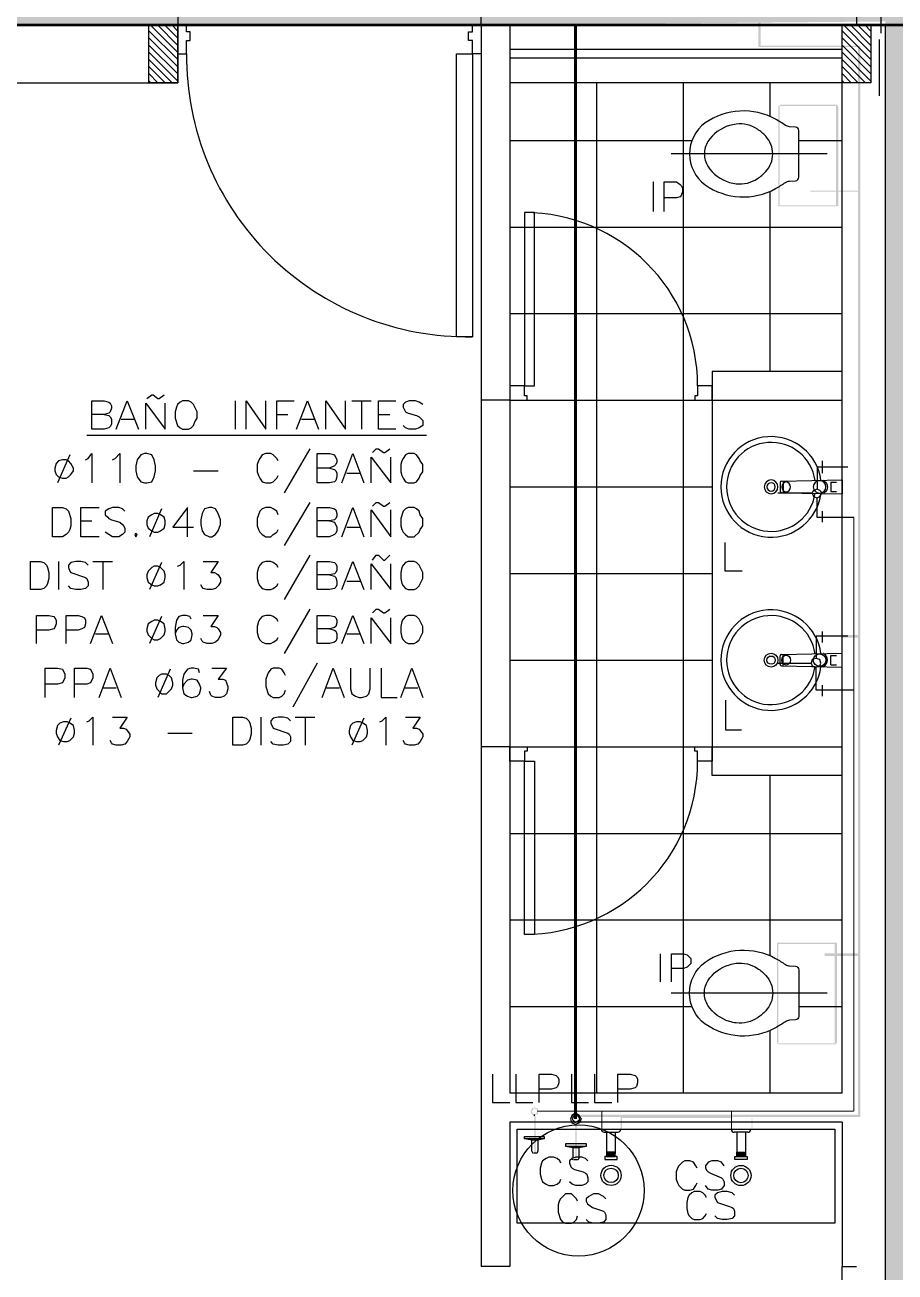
# Model space of a CAD drawing. Header units: metres. Extents: x -22 to 82, y -7 to 32.
# Drawn here: x 27.626 to 30.639, y 16.181 to 20.5 of the extents above; entities that cross this region are included whole.
import ezdxf

# ---------------------------------------------------------------- set-up
doc = ezdxf.new("R2010")
doc.units = ezdxf.units.M
doc.header["$LTSCALE"] = 2
doc.header["$MEASUREMENT"] = 0
for name, color, linetype in [('PDF2_-FADE-AC-MONT', 240, 'CONTINUOUS'), ('PDF2_-FADE-IS-AC', 240, 'CONTINUOUS'), ('PDF2_-FADE-IS-AF', 160, 'CONTINUOUS'), ('PDF2_-FADE-IS-AFMONT', 160, 'CONTINUOUS'), ('PDF2_-FADE-IS-TXT', 7, 'CONTINUOUS'), ('PDF2_A_CAL', 240, 'CONTINUOUS'), ('ZHATCH_VEREDA', 254, 'CONTINUOUS'), ('ZSILUETAEDIFICIO', 253, 'CONTINUOUS')]:
    doc.layers.add(name, color=color, linetype=linetype)

msp = doc.modelspace()

# ---------------------------------------------------------------- hatches: boundary and pattern name
at = {"layer": 'PDF2_-FADE-IS-AC'}
h = msp.add_hatch(color=256, dxfattribs=at)
h.paths.add_polyline_path([(29.3857, 16.7264), (29.39, 16.7222), (29.3985, 16.7264), (29.4027, 16.7264), (29.4027, 16.7349), (29.3985, 16.7349), (29.3985, 16.7307), (29.39, 16.7264), (29.3815, 16.7349), (29.3857, 16.7434), (29.39, 16.7476), (29.3985, 16.7434), (29.4027, 16.7349), (29.4027, 16.7476), (29.3985, 16.7476), (29.39, 16.7519), (29.3857, 16.7476), (29.3815, 16.7476), (29.3772, 16.7349), (29.3815, 16.7264)])
h.paths.add_polyline_path([(29.39, 16.5948), (29.3942, 16.5948), (29.3942, 16.7222), (29.39, 16.7222)])
at = {"layer": 'PDF2_-FADE-IS-AF'}
for points in [[(30.1656, 20.4236), (30.5143, 20.4236), (30.5143, 20.4279), (30.1741, 20.4279), (30.1741, 20.5637), (30.1656, 20.5637)], [(30.235, 19.8712), (30.443, 19.8712), (30.443, 20.2193), (30.4388, 20.2193), (30.4388, 20.2236), (30.2393, 20.2236), (30.2393, 20.2193), (30.4345, 20.2193), (30.4345, 19.8755), (30.2393, 19.8755), (30.2393, 20.2193), (30.235, 20.2193)], [(30.5106, 19.9222), (30.5106, 19.9264), (30.3454, 19.9264), (30.3454, 19.9222)], [(30.5109, 18.3781), (30.5109, 18.3866), (30.4556, 18.3866), (30.4556, 18.3781)], [(30.4386, 17.3214), (30.2306, 17.3214), (30.2306, 16.9733), (30.2348, 16.9733), (30.2348, 17.3171), (30.4301, 17.3171), (30.4301, 16.9733), (30.2348, 16.9733), (30.2348, 16.969), (30.4344, 16.969), (30.4344, 16.9733), (30.4386, 16.9733)], [(30.5109, 17.2756), (30.5109, 17.2841), (30.3951, 17.2841), (30.3951, 17.2756)], [(29.6895, 16.7186), (29.6895, 16.6752), (29.6942, 16.6752), (29.6942, 16.7144), (30.1455, 16.7144), (30.1455, 16.6752), (30.1425, 16.6752), (30.1425, 16.7144), (30.0723, 16.7144), (30.0805, 16.7186)], [(29.5322, 16.57), (29.5364, 16.57), (29.5364, 16.6931), (29.5322, 16.6931)]]:
    msp.add_hatch(color=256, dxfattribs=at).paths.add_polyline_path(points)
at = {"layer": 'PDF2_-FADE-IS-AFMONT'}
for points in [[(30.5194, 16.7189), (30.5194, 20.4283), (30.5109, 20.4283), (30.5109, 16.7189)], [(30.5188, 16.7175), (30.5188, 16.726), (29.5338, 16.726), (29.5338, 16.7175)]]:
    msp.add_hatch(color=256, dxfattribs=at).paths.add_polyline_path(points)
h = msp.add_hatch(color=256, dxfattribs=at)
h.paths.add_polyline_path([(29.5449, 16.7228), (29.5407, 16.7228), (29.5322, 16.7271), (29.5279, 16.7228), (29.5237, 16.7228), (29.5194, 16.7101), (29.5237, 16.7016), (29.5279, 16.7016), (29.5322, 16.6974), (29.5407, 16.7016), (29.5449, 16.7016), (29.5491, 16.7101)])
h.paths.add_polyline_path([(29.5449, 16.7101), (29.5407, 16.7059), (29.5322, 16.7016), (29.5237, 16.7101), (29.5279, 16.7186), (29.5322, 16.7228), (29.5407, 16.7186)], flags=0)
at = {"layer": 'ZHATCH_VEREDA'}
h = msp.add_hatch(color=256, dxfattribs=at)
h.dxf.hatch_style = 1
h.paths.add_polyline_path([(10.2053, 20.5001), (21.4056, 20.5005), (29.3057, 20.5), (30.6056, 20.5121), (31.4583, 20.5), (31.4583, 24.5983), (30.3807, 24.6), (30.4057, 20.6), (29.3057, 20.6), (29.3057, 20.5), (29.3056, 24.6), (24.5055, 24.5995), (24.5051, 22.91), (22.1051, 22.91), (22.1051, 24.5995), (17.2911, 24.6), (17.2911, 22.9056), (14.9055, 22.9106), (14.9058, 24.6), (10.2053, 24.6)])
h = msp.add_hatch(color=256, dxfattribs=at)
h.dxf.hatch_style = 1
h.paths.add_polyline_path([(31.4333, 3.7), (31.4333, 20.5), (30.6057, 20.5121), (30.6056, 4.7), (20.8054, 4.7), (20.8054, 3.7)])
at = {"layer": 'ZSILUETAEDIFICIO'}
h = msp.add_hatch(dxfattribs=at)
h.set_pattern_fill('ANSI31', color=256, scale=0.14, angle=90)
h.set_pattern_definition([(135, (33.050759, 121.854648), (-0.0123743687, -0.0123743687), [])])
h.paths.add_polyline_path([(28.1556, 20.5), (28.0556, 20.5), (28.0556, 20.3), (28.1556, 20.3)])
h = msp.add_hatch(dxfattribs=at)
h.set_pattern_fill('ANSI31', color=256, scale=0.14, angle=90)
h.set_pattern_definition([(135, (35.450759, 121.854648), (-0.0123743687, -0.0123743687), [])])
h.paths.add_polyline_path([(30.5556, 20.5), (30.4556, 20.5), (30.4556, 20.3), (30.5556, 20.3)])

# ---------------------------------------------------------------- linework, layer by layer
at = {"layer": 'PDF2_-FADE-AC-MONT', "elevation": 0}
msp.add_lwpolyline([(29.4239, 16.65), (29.4239, 16.6415), (29.356, 16.6415), (29.356, 16.65)], close=True, dxfattribs=at)
for points in [[(29.4239, 16.6415), (29.4027, 16.6373), (29.3815, 16.6373), (29.356, 16.6415)], [(29.3815, 16.5991), (29.3815, 16.6373)], [(29.4027, 16.6373), (29.4027, 16.5991)], [(29.3985, 16.5927), (29.39, 16.5927)]]:
    msp.add_lwpolyline(points, dxfattribs=at)
at = {"layer": 'PDF2_-FADE-AC-MONT'}
for centre, start, end in [((29.3878, 16.599, 0), 179.8574, 269.8519), ((29.3963, 16.599, 0), 269.8514, 359.8522)]:
    msp.add_arc(centre, 0.00637, start, end, dxfattribs=at)
at = {"layer": 'PDF2_-FADE-IS-AC', "const_width": 0.003, "elevation": 0}
for points in [[(30.4964, 16.7376), (30.4964, 17.5366), (30.4964, 18.7944)], [(29.6236, 16.7376), (29.6236, 16.6752)], [(30.0731, 16.7376), (30.0731, 16.6752)], [(30.0731, 16.7376), (30.4964, 16.7376)]]:
    msp.add_lwpolyline(points, dxfattribs=at)
at = {"layer": 'PDF2_-FADE-IS-AC', "elevation": 0}
msp.add_lwpolyline([(29.39, 16.7264), (29.39, 16.7222)], dxfattribs=at)
msp.add_lwpolyline([(29.3998, 16.7376, 0.003, 0.003, 0), (30.0731, 16.7376, 0, 0, 0)], format="xyseb", dxfattribs=at)
at = {"layer": 'PDF2_-FADE-IS-AF', "elevation": 0}
for points in [[(30.4758, 18.9685), (30.3696, 18.9685), (30.3696, 18.892)], [(30.3866, 18.9897), (30.3866, 18.9472)], [(30.2338, 18.8793), (30.3527, 18.8793)], [(30.4758, 18.3826), (30.3654, 18.3826), (30.3654, 18.3062)], [(30.3866, 18.3996), (30.3866, 18.3614)], [(30.2296, 18.2893), (30.3484, 18.2893)]]:
    msp.add_lwpolyline(points, dxfattribs=at)
for points in [[(30.3866, 18.8793), (30.3781, 18.8878), (30.3696, 18.892), (30.3569, 18.8878), (30.3527, 18.8793), (30.3569, 18.8666), (30.3696, 18.8623), (30.3781, 18.8666)], [(30.3824, 18.2893), (30.3781, 18.302), (30.3654, 18.3062), (30.3527, 18.302), (30.3484, 18.2893), (30.3527, 18.2808), (30.3654, 18.2765), (30.3781, 18.2808)]]:
    msp.add_lwpolyline(points, close=True, dxfattribs=at)
at = {"layer": 'PDF2_-FADE-IS-AFMONT', "color": 252}
msp.add_lwpolyline([(30.5901, 20.5264), (30.5901, 20.4712)], dxfattribs=at)
at = {"layer": 'PDF2_-FADE-IS-AFMONT', "const_width": 0.00849, "elevation": 0}
msp.add_lwpolyline([(14.5344, 9.3109), (14.5344, 4.3053), (31.2491, 4.3053), (31.2406, 20.5), (-18.4644, 20.5)], dxfattribs=at)
at = {"layer": 'PDF2_-FADE-IS-AFMONT', "const_width": 0.01}
msp.add_lwpolyline([(29.5328, 16.7112), (29.5328, 20.5009)], dxfattribs=at)
at = {"layer": 'PDF2_-FADE-IS-AFMONT', "elevation": 0}
for points in [[(29.5322, 16.7313), (29.5194, 16.7228), (29.5152, 16.7101), (29.5194, 16.6974), (29.5322, 16.6931), (29.5449, 16.6974), (29.5534, 16.7101), (29.5449, 16.7228)], [(29.4982, 16.6252), (29.4982, 16.6167), (29.5704, 16.6167), (29.5704, 16.6252)]]:
    msp.add_lwpolyline(points, close=True, dxfattribs=at)
for points in [[(29.5322, 16.7271), (29.5322, 16.7228)], [(29.5322, 16.6974), (29.5322, 16.7016)], [(29.4982, 16.6167), (29.5237, 16.6125), (29.5449, 16.6125), (29.5704, 16.6167)], [(29.5237, 16.6125), (29.5237, 16.5743)], [(29.5449, 16.5743), (29.5449, 16.6125)], [(29.5279, 16.57), (29.5407, 16.57)]]:
    msp.add_lwpolyline(points, dxfattribs=at)
at = {"layer": 'PDF2_-FADE-IS-AFMONT'}
for centre, start, end in [((29.5258, 16.5764, 0), 180.1478, 270.1486), ((29.5385, 16.5764, 0), 270.1478, 0.1486)]:
    msp.add_arc(centre, 0.00637, start, end, dxfattribs=at)
at = {"layer": 'PDF2_-FADE-IS-TXT'}
for points in [[(30.5858, 20.2547), (30.5858, 20.45)], [(29.8011, 19.9561), (29.8011, 19.8542)], [(29.8393, 19.8542), (29.8393, 19.9561), (29.8818, 19.9561), (29.8945, 19.9476), (29.8988, 19.9434), (29.903, 19.9349), (29.903, 19.9222), (29.8988, 19.9094), (29.8945, 19.9052), (29.8818, 19.9009), (29.8393, 19.9009)], [(27.9001, 19.1512), (27.9171, 19.147), (27.9213, 19.1428), (27.9256, 19.1343), (27.9256, 19.1173), (27.9213, 19.1088), (27.9171, 19.1046), (27.9001, 19.1003), (27.8576, 19.1003), (27.8576, 19.1979), (27.9001, 19.1979), (27.9171, 19.1937), (27.9213, 19.1895), (27.9256, 19.181), (27.9256, 19.1725), (27.9213, 19.1597), (27.9171, 19.1555), (27.9001, 19.1512), (27.8576, 19.1512)], [(27.9425, 19.1003), (27.9807, 19.1979), (28.019, 19.1003)], [(28.0444, 19.1003), (28.0444, 19.1895), (28.1123, 19.1003), (28.1123, 19.1895)], [(28.0487, 19.2064), (28.0656, 19.2192), (28.0699, 19.2192), (28.0869, 19.2064), (28.0911, 19.2064), (28.1081, 19.2192)], [(28.3543, 19.1979), (28.3543, 19.1003)], [(28.3925, 19.1003), (28.3925, 19.1979), (28.4604, 19.1003), (28.4604, 19.1979)], [(28.4986, 19.1003), (28.4986, 19.1979), (28.5581, 19.1979)], [(28.5666, 19.1003), (28.6048, 19.1979), (28.643, 19.1003)], [(28.6684, 19.1003), (28.6684, 19.1979), (28.7364, 19.1003), (28.7364, 19.1979)], [(28.7576, 19.1979), (28.8255, 19.1979)], [(28.7915, 19.1979), (28.7915, 19.1003)], [(28.9104, 19.1003), (28.851, 19.1003), (28.851, 19.1979), (28.9104, 19.1979)], [(29.0038, 19.1852), (28.9911, 19.1937), (28.9783, 19.1979), (28.9571, 19.1979), (28.9444, 19.1937), (28.9359, 19.1852), (28.9359, 19.1767), (28.9444, 19.1597), (28.9529, 19.1555), (28.9826, 19.147), (28.9911, 19.1428), (29.0038, 19.13), (29.0038, 19.113), (28.9911, 19.1046), (28.9783, 19.1003), (28.9571, 19.1003), (28.9444, 19.1046), (28.9359, 19.113)], [(28.4986, 19.1512), (28.5368, 19.1512)], [(28.851, 19.1512), (28.8892, 19.1512)], [(27.9595, 19.1343), (28.0062, 19.1343)], [(28.5835, 19.1343), (28.6302, 19.1343)], [(27.8407, 19.0791), (29.0165, 19.0791)], [(27.7812, 19.0112), (27.7388, 18.9135)], [(27.8364, 18.9942), (27.8449, 18.9984), (27.8576, 19.0154), (27.8576, 18.9135)], [(27.9298, 18.9942), (27.9383, 18.9984), (27.9553, 19.0154), (27.9553, 18.9135)], [(28.5029, 18.9899), (28.4986, 18.9984), (28.4859, 19.0112), (28.4774, 19.0154), (28.4604, 19.0154), (28.4477, 19.0112), (28.4392, 18.9984), (28.435, 18.9899), (28.4307, 18.9772), (28.4307, 18.9517), (28.435, 18.939), (28.4392, 18.9305), (28.4477, 18.9178), (28.4604, 18.9135), (28.4774, 18.9135), (28.4859, 18.9178), (28.4986, 18.9305), (28.5029, 18.939)], [(28.6133, 19.0324), (28.5241, 18.8796)], [(28.6812, 18.9645), (28.6982, 18.9602), (28.7024, 18.956), (28.7066, 18.9475), (28.7066, 18.9348), (28.7024, 18.922), (28.6982, 18.9178), (28.6812, 18.9135), (28.6387, 18.9135), (28.6387, 19.0154), (28.6812, 19.0154), (28.6982, 19.0112), (28.7066, 18.9942), (28.7066, 18.9857), (28.7024, 18.9772), (28.6982, 18.973), (28.6812, 18.9645), (28.6387, 18.9645)], [(28.7236, 18.9135), (28.7618, 19.0154), (28.8, 18.9135)], [(28.8297, 19.0197), (28.8425, 19.0324), (28.851, 19.0324), (28.868, 19.0197), (28.8722, 19.0197), (28.8892, 19.0324)], [(28.8255, 18.9135), (28.8255, 19.0027), (28.8934, 18.9135), (28.8934, 19.0027)], [(28.21, 18.956), (28.2949, 18.956)], [(28.7406, 18.9475), (28.7873, 18.9475)], [(28.6133, 18.8456), (28.5241, 18.697)], [(28.8297, 18.8329), (28.8425, 18.8456), (28.851, 18.8456), (28.868, 18.8329), (28.8722, 18.8329), (28.8892, 18.8456)], [(27.8831, 18.7267), (27.8194, 18.7267), (27.8194, 18.8286), (27.8831, 18.8286)], [(27.9723, 18.8159), (27.9638, 18.8244), (27.951, 18.8286), (27.9298, 18.8286), (27.9171, 18.8244), (27.9043, 18.8159), (27.9043, 18.8032), (27.9128, 18.7947), (27.9171, 18.7904), (27.9256, 18.7862), (27.9553, 18.7777), (27.9638, 18.7692), (27.968, 18.765), (27.9723, 18.7565), (27.9723, 18.7437), (27.9638, 18.7352), (27.951, 18.7267), (27.9298, 18.7267), (27.9043, 18.7437)], [(28.0996, 18.8244), (28.0572, 18.7267)], [(28.1888, 18.7267), (28.1888, 18.8286), (28.1378, 18.7607), (28.21, 18.7607)], [(28.5029, 18.8032), (28.4986, 18.8159), (28.4859, 18.8244), (28.4774, 18.8286), (28.4604, 18.8286), (28.4477, 18.8244), (28.4392, 18.8159), (28.4307, 18.7904), (28.4307, 18.765), (28.435, 18.7522), (28.4392, 18.7437), (28.4477, 18.7352), (28.4604, 18.7267), (28.4774, 18.7267), (28.4859, 18.7352), (28.4986, 18.7437), (28.5029, 18.7522)], [(28.6812, 18.7819), (28.6982, 18.7777), (28.7066, 18.7607), (28.7066, 18.748), (28.7024, 18.7395), (28.6982, 18.7352), (28.6812, 18.7267), (28.6387, 18.7267), (28.6387, 18.8286), (28.6812, 18.8286), (28.6982, 18.8244), (28.7024, 18.8201), (28.7066, 18.8074), (28.7066, 18.7989), (28.7024, 18.7904), (28.6982, 18.7862), (28.6812, 18.7819), (28.6387, 18.7819)], [(28.7236, 18.7267), (28.7618, 18.8286), (28.8, 18.7267)], [(28.8255, 18.7267), (28.8255, 18.8201), (28.8934, 18.7267), (28.8934, 18.8201)], [(27.8194, 18.7819), (27.8576, 18.7819)], [(28.7406, 18.7607), (28.7873, 18.7607)], [(30.0501, 18.707), (30.0501, 18.6093), (30.1095, 18.6093)], [(28.6133, 18.6631), (28.5241, 18.5103)], [(28.8297, 18.6461), (28.8425, 18.6631), (28.851, 18.6631), (28.868, 18.6461), (28.8722, 18.6461), (28.8892, 18.6631)], [(27.743, 18.6418), (27.743, 18.5442)], [(27.8449, 18.6291), (27.8364, 18.6376), (27.8194, 18.6418), (27.8025, 18.6418), (27.7855, 18.6376), (27.777, 18.6291), (27.777, 18.6206), (27.7812, 18.6079), (27.7855, 18.6036), (27.8364, 18.5867), (27.8407, 18.5824), (27.8449, 18.5697), (27.8449, 18.5569), (27.8364, 18.5485), (27.8194, 18.5442), (27.8025, 18.5442), (27.7855, 18.5485), (27.777, 18.5569)], [(27.8619, 18.6418), (27.9298, 18.6418)], [(27.8958, 18.6418), (27.8958, 18.5442)], [(28.0996, 18.6376), (28.0572, 18.5442)], [(28.1548, 18.6249), (28.1633, 18.6291), (28.176, 18.6418), (28.176, 18.5442)], [(28.2439, 18.6418), (28.2949, 18.6418), (28.2694, 18.6036), (28.2821, 18.6036), (28.2906, 18.5994), (28.2949, 18.5952), (28.3034, 18.5824), (28.3034, 18.5697), (28.2949, 18.5569), (28.2864, 18.5485), (28.2737, 18.5442), (28.2567, 18.5442), (28.2439, 18.5485), (28.2397, 18.5527), (28.2354, 18.5612)], [(28.5029, 18.6206), (28.4986, 18.6291), (28.4859, 18.6376), (28.4774, 18.6418), (28.4604, 18.6418), (28.4477, 18.6376), (28.4392, 18.6291), (28.435, 18.6206), (28.4307, 18.6036), (28.4307, 18.5824), (28.435, 18.5654), (28.4392, 18.5569), (28.4477, 18.5485), (28.4604, 18.5442), (28.4774, 18.5442), (28.4859, 18.5485), (28.4986, 18.5569), (28.5029, 18.5654)], [(28.6812, 18.5952), (28.6982, 18.5909), (28.7024, 18.5867), (28.7066, 18.5739), (28.7066, 18.5612), (28.7024, 18.5527), (28.6982, 18.5485), (28.6812, 18.5442), (28.6387, 18.5442), (28.6387, 18.6418), (28.6812, 18.6418), (28.6982, 18.6376), (28.7024, 18.6334), (28.7066, 18.6249), (28.7066, 18.6121), (28.7024, 18.6036), (28.6982, 18.5994), (28.6812, 18.5952), (28.6387, 18.5952)], [(28.7236, 18.5442), (28.7618, 18.6418), (28.8, 18.5442)], [(28.8255, 18.5442), (28.8255, 18.6334), (28.8934, 18.5442), (28.8934, 18.6334)], [(28.7406, 18.5739), (28.7873, 18.5739)], [(27.6666, 18.3574), (27.6666, 18.4551), (27.7091, 18.4551), (27.726, 18.4508), (27.7303, 18.4466), (27.7345, 18.4381), (27.7345, 18.4254), (27.7303, 18.4126), (27.726, 18.4084), (27.7091, 18.4041), (27.6666, 18.4041)], [(27.7685, 18.3574), (27.7685, 18.4551), (27.8109, 18.4551), (27.8237, 18.4508), (27.8322, 18.4466), (27.8364, 18.4381), (27.8364, 18.4254), (27.8322, 18.4126), (27.8237, 18.4084), (27.8109, 18.4041), (27.7685, 18.4041)], [(27.8534, 18.3574), (27.8916, 18.4551), (27.9298, 18.3574)], [(28.0996, 18.4508), (28.0572, 18.3574)], [(28.2015, 18.4423), (28.1972, 18.4508), (28.1845, 18.4551), (28.1718, 18.4551), (28.159, 18.4508), (28.1505, 18.4381), (28.1463, 18.4126), (28.1463, 18.3914), (28.1505, 18.3702), (28.159, 18.3617), (28.1718, 18.3574), (28.176, 18.3574), (28.193, 18.3617), (28.2015, 18.3702), (28.2057, 18.3871), (28.2057, 18.3914), (28.2015, 18.4041), (28.193, 18.4126), (28.176, 18.4169), (28.1718, 18.4169), (28.159, 18.4126), (28.1505, 18.4041), (28.1463, 18.3914)], [(28.2439, 18.4551), (28.2949, 18.4551), (28.2694, 18.4169), (28.2821, 18.4169), (28.2906, 18.4126), (28.2949, 18.4084), (28.3034, 18.3956), (28.3034, 18.3871), (28.2949, 18.3702), (28.2864, 18.3617), (28.2737, 18.3574), (28.2567, 18.3574), (28.2439, 18.3617), (28.2397, 18.3659), (28.2354, 18.3744)], [(28.5029, 18.4338), (28.4986, 18.4423), (28.4859, 18.4508), (28.4774, 18.4551), (28.4604, 18.4551), (28.4477, 18.4508), (28.4392, 18.4423), (28.435, 18.4338), (28.4307, 18.4169), (28.4307, 18.3956), (28.435, 18.3787), (28.4392, 18.3702), (28.4477, 18.3617), (28.4604, 18.3574), (28.4774, 18.3574), (28.4859, 18.3617), (28.4986, 18.3702), (28.5029, 18.3787)], [(28.6133, 18.4763), (28.5241, 18.3235)], [(28.6812, 18.4084), (28.6982, 18.4041), (28.7024, 18.3999), (28.7066, 18.3914), (28.7066, 18.3744), (28.7024, 18.3659), (28.6982, 18.3617), (28.6812, 18.3574), (28.6387, 18.3574), (28.6387, 18.4551), (28.6812, 18.4551), (28.6982, 18.4508), (28.7024, 18.4466), (28.7066, 18.4381), (28.7066, 18.4296), (28.7024, 18.4169), (28.6982, 18.4126), (28.6812, 18.4084), (28.6387, 18.4084)], [(28.7236, 18.3574), (28.7618, 18.4551), (28.8, 18.3574)], [(28.8255, 18.3574), (28.8255, 18.4466), (28.8934, 18.3574), (28.8934, 18.4466)], [(28.8297, 18.4636), (28.8425, 18.4763), (28.851, 18.4763), (28.868, 18.4636), (28.8722, 18.4636), (28.8892, 18.4763)], [(27.8704, 18.3914), (27.9171, 18.3914)], [(28.7406, 18.3914), (28.7873, 18.3914)], [(27.6963, 18.1707), (27.6963, 18.2725), (27.7388, 18.2725), (27.7558, 18.2683), (27.7643, 18.2513), (27.7643, 18.2386), (27.7558, 18.2216), (27.7388, 18.2173), (27.6963, 18.2173)], [(27.7982, 18.1707), (27.7982, 18.2725), (27.8407, 18.2725), (27.8534, 18.2683), (27.8619, 18.2513), (27.8619, 18.2386), (27.8534, 18.2216), (27.8407, 18.2173), (27.7982, 18.2173)], [(27.8831, 18.1707), (27.9213, 18.2725), (27.9595, 18.1707)], [(28.2312, 18.2556), (28.227, 18.2683), (28.21, 18.2725), (28.2015, 18.2725), (28.1888, 18.2683), (28.176, 18.2513), (28.1718, 18.2301), (28.1718, 18.2046), (28.176, 18.1834), (28.1888, 18.1749), (28.2015, 18.1707), (28.2057, 18.1707), (28.2227, 18.1749), (28.2312, 18.1834), (28.2354, 18.2004), (28.2354, 18.2046), (28.2312, 18.2173), (28.2227, 18.2301), (28.2057, 18.2343), (28.2015, 18.2343), (28.1888, 18.2301), (28.176, 18.2173), (28.1718, 18.2046)], [(28.2737, 18.2725), (28.3246, 18.2725), (28.2949, 18.2343), (28.3119, 18.2343), (28.3203, 18.2301), (28.3246, 18.2216), (28.3288, 18.2089), (28.3288, 18.2004), (28.3246, 18.1834), (28.3161, 18.1749), (28.3034, 18.1707), (28.2864, 18.1707), (28.2737, 18.1749), (28.2694, 18.1791), (28.2652, 18.1919)], [(28.5284, 18.2471), (28.5241, 18.2556), (28.5156, 18.2683), (28.5071, 18.2725), (28.4859, 18.2725), (28.4774, 18.2683), (28.4689, 18.2556), (28.4647, 18.2471), (28.4604, 18.2343), (28.4604, 18.2089), (28.4689, 18.1834), (28.4774, 18.1749), (28.4859, 18.1707), (28.5071, 18.1707), (28.5156, 18.1749), (28.5241, 18.1834), (28.5284, 18.1961)], [(28.6387, 18.2895), (28.5538, 18.1367)], [(28.6557, 18.1707), (28.6939, 18.2725), (28.7321, 18.1707)], [(28.7533, 18.2725), (28.7533, 18.2004), (28.7576, 18.1834), (28.7703, 18.1749), (28.7831, 18.1707), (28.7915, 18.1707), (28.8085, 18.1749), (28.817, 18.1834), (28.8213, 18.2004), (28.8213, 18.2725)], [(28.8595, 18.2725), (28.8595, 18.1707), (28.9146, 18.1707)], [(28.9274, 18.1707), (28.9656, 18.2725), (29.0038, 18.1707)], [(28.1293, 18.2683), (28.0869, 18.1707)], [(27.8958, 18.2046), (27.9425, 18.2046)], [(28.6684, 18.2046), (28.7151, 18.2046)], [(28.9401, 18.2046), (28.9868, 18.2046)], [(30.0522, 18.1609), (30.0522, 18.059), (30.1074, 18.059)], [(27.8407, 18.0858), (27.8492, 18.09), (27.8619, 18.1027), (27.8619, 18.0051)], [(27.9298, 18.1027), (27.9807, 18.1027), (27.9553, 18.0645), (27.968, 18.0645), (27.9765, 18.0603), (27.9807, 18.056), (27.9892, 18.0433), (27.9892, 18.0348), (27.9807, 18.0178), (27.9723, 18.0093), (27.9595, 18.0051), (27.9425, 18.0051), (27.9298, 18.0093), (27.9256, 18.0136), (27.9213, 18.0221)], [(28.4435, 18.1027), (28.4435, 18.0051)], [(28.5453, 18.09), (28.5368, 18.0985), (28.5199, 18.1027), (28.5029, 18.1027), (28.4859, 18.0985), (28.4774, 18.09), (28.4774, 18.0815), (28.4859, 18.0645), (28.5368, 18.0475), (28.5411, 18.0433), (28.5453, 18.0348), (28.5453, 18.0178), (28.5368, 18.0093), (28.5199, 18.0051), (28.5029, 18.0051), (28.4859, 18.0093), (28.4774, 18.0178)], [(28.5623, 18.1027), (28.6302, 18.1027)], [(28.5963, 18.1027), (28.5963, 18.0051)], [(28.8552, 18.0858), (28.8637, 18.09), (28.8764, 18.1027), (28.8764, 18.0051)], [(28.9444, 18.1027), (28.9953, 18.1027), (28.9698, 18.0645), (28.9826, 18.0645), (28.9911, 18.0603), (28.9953, 18.056), (29.0038, 18.0433), (29.0038, 18.0348), (28.9953, 18.0178), (28.9868, 18.0093), (28.9741, 18.0051), (28.9571, 18.0051), (28.9444, 18.0093), (28.9401, 18.0136), (28.9359, 18.0221)], [(27.7855, 18.0985), (27.743, 18.0051)], [(28.8, 18.0985), (28.7576, 18.0051)], [(28.1208, 18.0475), (28.2057, 18.0475)], [(29.9858, 16.4384), (29.9816, 16.4469), (29.9731, 16.4554), (29.9646, 16.4597), (29.9434, 16.4597), (29.9349, 16.4554), (29.9264, 16.4469), (29.9221, 16.4384), (29.9179, 16.4215), (29.9179, 16.4002), (29.9221, 16.3833), (29.9264, 16.3748), (29.9349, 16.3663), (29.9434, 16.362), (29.9646, 16.362), (29.9731, 16.3663), (29.9816, 16.3748), (29.9858, 16.3833)], [(30.0834, 16.4469), (30.0749, 16.4554), (30.058, 16.4597), (30.041, 16.4597), (30.024, 16.4554), (30.0155, 16.4469), (30.0155, 16.4384), (30.024, 16.4215), (30.0622, 16.4087), (30.0749, 16.4045), (30.0792, 16.4002), (30.0834, 16.3917), (30.0834, 16.3748), (30.0749, 16.3663), (30.058, 16.362), (30.041, 16.362), (30.024, 16.3663), (30.0155, 16.3748)], [(29.5401, 16.4257), (29.5358, 16.4342), (29.5189, 16.4512), (29.4976, 16.4512), (29.4806, 16.4342), (29.4764, 16.4257), (29.4722, 16.413), (29.4722, 16.3875), (29.4806, 16.362), (29.4891, 16.3535), (29.4976, 16.3493), (29.5189, 16.3493), (29.5273, 16.3535), (29.5358, 16.362), (29.5401, 16.3748)], [(29.6377, 16.4342), (29.6292, 16.4427), (29.6122, 16.4512), (29.5953, 16.4512), (29.5783, 16.4427), (29.5698, 16.4342), (29.5698, 16.4257), (29.574, 16.4172), (29.5783, 16.413), (29.591, 16.4045), (29.6292, 16.3917), (29.6335, 16.3875), (29.6377, 16.379), (29.6377, 16.362), (29.6292, 16.3535), (29.6122, 16.3493), (29.5953, 16.3493), (29.5783, 16.3535), (29.5698, 16.362)]]:
    msp.add_lwpolyline(points, dxfattribs=at)
for points in [[(28.1718, 19.1979), (28.1633, 19.1937), (28.1548, 19.1852), (28.1505, 19.1767), (28.1463, 19.1597), (28.1463, 19.1385), (28.1548, 19.113), (28.1633, 19.1046), (28.1718, 19.1003), (28.193, 19.1003), (28.2015, 19.1046), (28.21, 19.113), (28.2142, 19.1258), (28.2227, 19.1385), (28.2227, 19.1597), (28.21, 19.1852), (28.2015, 19.1937), (28.193, 19.1979)], [(28.0402, 19.0154), (28.0274, 19.0112), (28.0147, 18.9942), (28.0105, 18.973), (28.0105, 18.956), (28.0147, 18.9348), (28.0274, 18.9178), (28.0402, 18.9135), (28.0487, 18.9135), (28.0656, 18.9178), (28.0741, 18.9348), (28.0784, 18.956), (28.0784, 18.973), (28.0741, 18.9942), (28.0656, 19.0112), (28.0487, 19.0154)], [(28.9529, 19.0154), (28.9444, 19.0112), (28.9359, 18.9984), (28.9316, 18.9899), (28.9274, 18.9772), (28.9274, 18.9517), (28.9316, 18.939), (28.9359, 18.9305), (28.9444, 18.9178), (28.9529, 18.9135), (28.9741, 18.9135), (28.9826, 18.9178), (28.9911, 18.9305), (28.9953, 18.939), (29.0038, 18.9517), (29.0038, 18.9772), (28.9953, 18.9899), (28.9911, 18.9984), (28.9826, 19.0112), (28.9741, 19.0154)], [(27.7558, 18.9942), (27.743, 18.9899), (27.7345, 18.9814), (27.7303, 18.9645), (27.7303, 18.956), (27.7345, 18.9432), (27.743, 18.9348), (27.7558, 18.9305), (27.7685, 18.9305), (27.777, 18.9348), (27.7855, 18.9432), (27.794, 18.956), (27.794, 18.9645), (27.7855, 18.9814), (27.777, 18.9899), (27.7685, 18.9942)], [(27.7218, 18.7267), (27.7218, 18.8286), (27.7558, 18.8286), (27.7685, 18.8244), (27.777, 18.8159), (27.7855, 18.7904), (27.7855, 18.765), (27.7812, 18.7522), (27.777, 18.7437), (27.7685, 18.7352), (27.7558, 18.7267)], [(28.0741, 18.8074), (28.0656, 18.8032), (28.0529, 18.7947), (28.0487, 18.7819), (28.0487, 18.7692), (28.0529, 18.7565), (28.0656, 18.748), (28.0741, 18.7437), (28.0869, 18.7437), (28.0954, 18.748), (28.1081, 18.7565), (28.1123, 18.7692), (28.1123, 18.7819), (28.1081, 18.7947), (28.0954, 18.8032), (28.0869, 18.8074)], [(28.2652, 18.8286), (28.2482, 18.8244), (28.2397, 18.8074), (28.2354, 18.7862), (28.2354, 18.7692), (28.2397, 18.748), (28.2482, 18.7352), (28.2652, 18.7267), (28.2737, 18.7267), (28.2864, 18.7352), (28.2949, 18.748), (28.3034, 18.7692), (28.3034, 18.7862), (28.2949, 18.8074), (28.2864, 18.8244), (28.2737, 18.8286)], [(28.9529, 18.8286), (28.9444, 18.8244), (28.9359, 18.8159), (28.9274, 18.7904), (28.9274, 18.765), (28.9316, 18.7522), (28.9359, 18.7437), (28.9444, 18.7352), (28.9529, 18.7267), (28.9741, 18.7267), (28.9911, 18.7437), (28.9953, 18.7522), (29.0038, 18.765), (29.0038, 18.7904), (28.9953, 18.8032), (28.9911, 18.8159), (28.9826, 18.8244), (28.9741, 18.8286)], [(28.0105, 18.7395), (28.0062, 18.7352), (28.0105, 18.7267), (28.0147, 18.7352)], [(27.6454, 18.5442), (27.6454, 18.6418), (27.6794, 18.6418), (27.6921, 18.6376), (27.7006, 18.6291), (27.7048, 18.6206), (27.7091, 18.6036), (27.7091, 18.5824), (27.7048, 18.5654), (27.7006, 18.5569), (27.6921, 18.5485), (27.6794, 18.5442)], [(28.0741, 18.6249), (28.0656, 18.6206), (28.0529, 18.6079), (28.0487, 18.5952), (28.0487, 18.5867), (28.0529, 18.5697), (28.0656, 18.5612), (28.0741, 18.5569), (28.0869, 18.5569), (28.0954, 18.5612), (28.1081, 18.5697), (28.1123, 18.5867), (28.1123, 18.5952), (28.1081, 18.6079), (28.0954, 18.6206), (28.0869, 18.6249)], [(28.9529, 18.6418), (28.9444, 18.6376), (28.9359, 18.6291), (28.9316, 18.6206), (28.9274, 18.6036), (28.9274, 18.5824), (28.9316, 18.5654), (28.9359, 18.5569), (28.9444, 18.5485), (28.9529, 18.5442), (28.9741, 18.5442), (28.9826, 18.5485), (28.9911, 18.5569), (29.0038, 18.5824), (29.0038, 18.6036), (28.9911, 18.6291), (28.9826, 18.6376), (28.9741, 18.6418)], [(28.9529, 18.4551), (28.9444, 18.4508), (28.9359, 18.4423), (28.9316, 18.4338), (28.9274, 18.4169), (28.9274, 18.3956), (28.9316, 18.3787), (28.9359, 18.3702), (28.9444, 18.3617), (28.9529, 18.3574), (28.9741, 18.3574), (28.9826, 18.3617), (28.9911, 18.3702), (29.0038, 18.3956), (29.0038, 18.4169), (28.9911, 18.4423), (28.9826, 18.4508), (28.9741, 18.4551)], [(28.0741, 18.4381), (28.0656, 18.4338), (28.0529, 18.4254), (28.0487, 18.4084), (28.0487, 18.3999), (28.0529, 18.3871), (28.0656, 18.3744), (28.0741, 18.3702), (28.0869, 18.3702), (28.0954, 18.3744), (28.1081, 18.3871), (28.1123, 18.3999), (28.1123, 18.4084), (28.1081, 18.4254), (28.0954, 18.4338), (28.0869, 18.4381)], [(28.0996, 18.2513), (28.0911, 18.2471), (28.0826, 18.2386), (28.0784, 18.2216), (28.0784, 18.2131), (28.0826, 18.2004), (28.0996, 18.1834), (28.1166, 18.1834), (28.1336, 18.2004), (28.1378, 18.2131), (28.1378, 18.2216), (28.1336, 18.2386), (28.1251, 18.2471), (28.1166, 18.2513)], [(28.3458, 18.0051), (28.3458, 18.1027), (28.3798, 18.1027), (28.3925, 18.0985), (28.401, 18.09), (28.4052, 18.0815), (28.4095, 18.0645), (28.4095, 18.0433), (28.4052, 18.0263), (28.401, 18.0178), (28.3925, 18.0093), (28.3798, 18.0051)], [(27.76, 18.0858), (27.7473, 18.0815), (27.7388, 18.073), (27.7345, 18.056), (27.7345, 18.0475), (27.7388, 18.0348), (27.7473, 18.0221), (27.76, 18.0178), (27.7727, 18.0178), (27.7812, 18.0221), (27.794, 18.0348), (27.7982, 18.0475), (27.7982, 18.056), (27.794, 18.073), (27.7812, 18.0815), (27.7727, 18.0858)], [(28.7746, 18.0858), (28.7618, 18.0815), (28.7533, 18.073), (28.7491, 18.056), (28.7491, 18.0475), (28.7533, 18.0348), (28.7618, 18.0221), (28.7746, 18.0178), (28.7873, 18.0178), (28.7958, 18.0221), (28.8085, 18.0348), (28.8128, 18.0475), (28.8128, 18.056), (28.8085, 18.073), (28.7958, 18.0815), (28.7873, 18.0858)]]:
    msp.add_lwpolyline(points, close=True, dxfattribs=at)
at = {"layer": 'PDF2_-FADE-IS-TXT', "elevation": 0}
for points in [[(29.8263, 17.2832), (29.8263, 17.1856)], [(29.8645, 17.1856), (29.8645, 17.2832), (29.9069, 17.2832), (29.9197, 17.2789), (29.9239, 17.2747), (29.9324, 17.2662), (29.9324, 17.2492), (29.9197, 17.2365), (29.9069, 17.2323), (29.8645, 17.2323)], [(29.2452, 16.8654), (29.2452, 16.7677), (29.3047, 16.7677)], [(29.3259, 16.8654), (29.3259, 16.7677), (29.3853, 16.7677)], [(29.4066, 16.7677), (29.4066, 16.8654), (29.449, 16.8654), (29.466, 16.8611), (29.4702, 16.8569), (29.4745, 16.8484), (29.4745, 16.8356), (29.4702, 16.8229), (29.466, 16.8187), (29.449, 16.8144), (29.4066, 16.8144)], [(29.5183, 16.8654), (29.5183, 16.7677), (29.5777, 16.7677)], [(29.599, 16.8654), (29.599, 16.7677), (29.6584, 16.7677)], [(29.6796, 16.7677), (29.6796, 16.8654), (29.7221, 16.8654), (29.739, 16.8611), (29.7433, 16.8569), (29.7475, 16.8484), (29.7475, 16.8356), (29.7433, 16.8229), (29.739, 16.8187), (29.7221, 16.8144), (29.6796, 16.8144)], [(29.4824, 16.5573), (29.4782, 16.5658), (29.4697, 16.5743), (29.457, 16.5785), (29.44, 16.5785), (29.4315, 16.5743), (29.4188, 16.5658), (29.4145, 16.5573), (29.4103, 16.5403), (29.4103, 16.5191), (29.4145, 16.5021), (29.4188, 16.4936), (29.4315, 16.4851), (29.44, 16.4809), (29.457, 16.4809), (29.4697, 16.4851), (29.4782, 16.4936), (29.4824, 16.5021)], [(29.5758, 16.5658), (29.5673, 16.5743), (29.5546, 16.5785), (29.5334, 16.5785), (29.5206, 16.5743), (29.5122, 16.5658), (29.5122, 16.5573), (29.5164, 16.5446), (29.5206, 16.5403), (29.5291, 16.5361), (29.5588, 16.5276), (29.5673, 16.5233), (29.5716, 16.5191), (29.5758, 16.5064), (29.5758, 16.4936), (29.5673, 16.4851), (29.5546, 16.4809), (29.5334, 16.4809), (29.5206, 16.4851), (29.5122, 16.4936)], [(29.9536, 16.5403), (29.9494, 16.5488), (29.9409, 16.5615), (29.9282, 16.5658), (29.9112, 16.5658), (29.9027, 16.5615), (29.89, 16.5488), (29.8857, 16.5403), (29.8815, 16.5276), (29.8815, 16.5021), (29.8857, 16.4894), (29.89, 16.4809), (29.9027, 16.4682), (29.9112, 16.4639), (29.9282, 16.4639), (29.9409, 16.4682), (29.9494, 16.4809), (29.9536, 16.4894)], [(30.047, 16.5488), (30.0385, 16.5615), (30.0258, 16.5658), (30.0046, 16.5658), (29.9918, 16.5615), (29.9833, 16.5488), (29.9833, 16.5403), (29.9876, 16.5318), (29.9918, 16.5276), (30.0003, 16.5233), (30.03, 16.5106), (30.0385, 16.5064), (30.0428, 16.5021), (30.047, 16.4936), (30.047, 16.4809), (30.0385, 16.4682), (30.0258, 16.4639), (30.0046, 16.4639), (29.9918, 16.4682), (29.9833, 16.4809)]]:
    msp.add_lwpolyline(points, dxfattribs=at)
at = {"layer": 'PDF2_A_CAL', "elevation": 0}
for points in [[(30.4964, 18.7944), (30.3696, 18.7944), (30.3696, 18.8623)], [(30.3866, 18.8156), (30.3866, 18.7774)], [(30.4964, 18.1959), (30.3654, 18.1959), (30.3654, 18.2765)], [(30.3866, 18.2128), (30.3866, 18.1746)]]:
    msp.add_lwpolyline(points, dxfattribs=at)
at = {"layer": 'PDF2_A_CAL'}
msp.add_circle((29.543, 16.4628, 0), 0.2271, dxfattribs=at)
at = {"layer": 'ZSILUETAEDIFICIO'}
for p, q in [((28.1556, 21.4006, 0), (28.1556, 20.5, 0)), ((28.1556, 20.5, 0), (27.5056, 20.5, 0)), ((28.1556, 20.5, 0), (29.1911, 20.5006, 0)), ((28.1556, 20.5, 0), (28.1556, 20.3, 0)), ((28.1556, 20.3, 0), (28.1556, 20.5, 0)), ((30.5056, 20.5, 0), (29.2056, 20.5, 0)), ((29.2056, 20.5, 0), (29.2056, 19.2, 0)), ((29.3056, 20.5, 0), (29.3056, 19.2, 0)), ((30.6056, 20.5, 0), (30.5556, 20.5)), ((30.6056, 16.2, 0), (30.6056, 20.5, 0)), ((27.5056, 20.3, 0), (28.1556, 20.3, 0)), ((30.4556, 20.3, 0), (29.3056, 20.3, 0)), ((29.6056, 20.3, 0), (29.6056, 16.7999)), ((29.9056, 20.3, 0), (29.9056, 16.7999)), ((30.2056, 20.3, 0), (30.2056, 20.1832, 0)), ((30.4556, 16.7999, 0), (30.4556, 20.3, 0)), ((29.3056, 20.1, 0), (29.9361, 20.1, 0)), ((30.3056, 20.1, 0), (30.4556, 20.1, 0)), ((30.4037, 20.0533, 0), (29.8634, 20.0533, 0)), ((30.2056, 19.9235, 0), (30.2056, 19.3, 0)), ((29.3056, 19.8, 0), (30.4556, 19.8, 0)), ((29.3056, 19.5, 0), (30.4556, 19.5, 0)), ((30.4556, 19.3, 0), (30.0056, 19.3, 0)), ((30.0056, 19.3, 0), (30.0056, 19.2, 0)), ((29.3056, 19.25, 0), (29.3056, 19.2, 0)), ((29.3556, 19.25, 0), (29.3056, 19.25, 0)), ((29.3556, 19.215, 0), (29.3556, 19.25, 0)), ((30.0056, 19.25, 0), (29.9556, 19.25, 0)), ((29.9556, 19.25, 0), (29.9556, 19.215, 0)), ((30.0056, 19.2, 0), (30.0056, 19.25, 0)), ((29.3056, 19.2, 0), (29.2056, 19.2, 0)), ((29.2056, 19.2, 0), (29.2056, 18, 0)), ((29.3056, 19.2, 0), (30.4556, 19.2, 0)), ((29.3056, 19.2, 0), (29.3056, 18, 0)), ((29.3056, 19.2, 0), (29.3656, 19.2, 0)), ((29.3656, 19.215, 0), (29.3556, 19.215, 0)), ((29.3656, 19.2, 0), (29.3656, 19.215, 0)), ((29.9556, 19.215, 0), (29.9456, 19.215, 0)), ((29.9456, 19.215, 0), (29.9456, 19.2, 0)), ((29.9456, 19.2, 0), (30.0056, 19.2, 0)), ((30.0056, 19.2, 0), (30.0056, 18)), ((30.0056, 19.2, 0), (30.4556, 19.2, 0)), ((30.2464, 18.92, 0), (30.4556, 18.9243, 0)), ((30.2519, 18.9201, 0), (30.2519, 18.8799, 0)), ((30.4556, 18.9243, 0), (30.4556, 18.8757, 0)), ((29.3056, 18.9, 0), (30.0056, 18.9, 0)), ((30.2415, 18.915, 0), (30.2415, 18.885, 0)), ((30.2464, 18.88, 0), (30.4556, 18.8757, 0)), ((30.4167, 18.9163, 0), (30.4364, 18.9163, 0)), ((30.4167, 18.9163, 0), (30.4167, 18.8841, 0)), ((30.4167, 18.8841, 0), (30.4364, 18.8841, 0)), ((29.3056, 18.6, 0), (30.0056, 18.6, 0)), ((30.2415, 18.285, 0), (30.2415, 18.315, 0)), ((30.2464, 18.32, 0), (30.4556, 18.3243, 0)), ((30.2519, 18.2799, 0), (30.2519, 18.3201, 0)), ((30.4167, 18.3159, 0), (30.4364, 18.3159, 0)), ((30.4167, 18.2837, 0), (30.4167, 18.3159, 0)), ((30.4556, 18.2757, 0), (30.4556, 18.3243, 0)), ((29.3056, 18.3, 0), (30.0056, 18.3, 0)), ((30.2464, 18.28, 0), (30.4556, 18.2757, 0)), ((30.4167, 18.2837, 0), (30.4364, 18.2837, 0)), ((29.3056, 18, 0), (29.2056, 18, 0)), ((29.2056, 18, 0), (29.2056, 16.2, 0)), ((29.3056, 18, 0), (29.3056, 16.7999, 0)), ((29.3056, 18, 0), (30.4556, 18, 0)), ((29.3056, 17.95, 0), (29.3056, 18, 0)), ((29.3056, 18, 0), (29.3656, 18, 0)), ((29.3656, 17.985, 0), (29.3556, 17.985, 0)), ((29.3556, 17.985, 0), (29.3556, 17.95, 0)), ((29.3656, 18, 0), (29.3656, 17.985, 0)), ((29.9456, 17.985, 0), (29.9456, 18, 0)), ((29.9456, 18, 0), (30.0056, 18, 0)), ((29.9556, 17.985, 0), (29.9456, 17.985, 0)), ((29.9556, 17.95, 0), (29.9556, 17.985, 0)), ((30.0056, 18, 0), (30.0056, 17.95, 0)), ((30.0056, 17.9, 0), (30.0056, 18, 0)), ((30.0056, 18, 0), (30.4556, 18, 0)), ((29.3556, 17.95, 0), (29.3056, 17.95, 0)), ((30.0056, 17.95, 0), (29.9556, 17.95, 0)), ((30.4556, 17.9, 0), (30.0056, 17.9, 0)), ((30.2056, 17.9, 0), (30.2056, 17.2765, 0)), ((29.3056, 17.7, 0), (30.4556, 17.7, 0)), ((29.3056, 17.4, 0), (30.4556, 17.4, 0)), ((30.4037, 17.1467, 0), (29.8634, 17.1467, 0)), ((29.3056, 17.1, 0), (29.9361, 17.1, 0)), ((30.3056, 17.1, 0), (30.4556, 17.1, 0)), ((30.2056, 17.0168, 0), (30.2056, 16.7999)), ((30.4556, 16.7999, 0), (29.3056, 16.7999, 0)), ((29.3056, 16.7001, 0), (29.3056, 16.2, 0)), ((30.4556, 16.6999, 0), (29.3056, 16.6999, 0)), ((29.3306, 16.3499, 0), (29.3306, 16.6752, 0)), ((29.3306, 16.6752, 0), (30.4306, 16.6752, 0)), ((30.4306, 16.6752, 0), (30.4306, 16.3499, 0)), ((30.4556, 16.6999, 0), (30.4556, 16.2, 0)), ((29.6432, 16.5807, 0), (29.6432, 16.5962, 0)), ((29.6455, 16.5807, 0), (29.6455, 16.5962, 0)), ((29.6479, 16.5807, 0), (29.6479, 16.5962, 0)), ((29.6503, 16.5807, 0), (29.6503, 16.5962, 0)), ((29.6527, 16.5807, 0), (29.6527, 16.5962, 0)), ((29.6551, 16.5807, 0), (29.6551, 16.5962, 0)), ((29.6575, 16.5807, 0), (29.6575, 16.5962, 0)), ((29.6598, 16.5807, 0), (29.6598, 16.5962, 0)), ((29.6622, 16.5807, 0), (29.6622, 16.5962, 0)), ((29.6646, 16.5807, 0), (29.6646, 16.5962, 0)), ((29.667, 16.5807, 0), (29.667, 16.5962, 0)), ((30.0943, 16.5802, 0), (30.0943, 16.5957, 0)), ((30.0967, 16.5802, 0), (30.0967, 16.5957, 0)), ((30.0991, 16.5802, 0), (30.0991, 16.5957, 0)), ((30.1015, 16.5802, 0), (30.1015, 16.5957, 0)), ((30.1038, 16.5802, 0), (30.1038, 16.5957, 0)), ((30.1062, 16.5802, 0), (30.1062, 16.5957, 0)), ((30.1086, 16.5802, 0), (30.1086, 16.5957, 0)), ((30.111, 16.5802, 0), (30.111, 16.5957, 0)), ((30.1134, 16.5802, 0), (30.1134, 16.5957, 0)), ((30.1157, 16.5802, 0), (30.1157, 16.5957, 0)), ((30.1181, 16.5802, 0), (30.1181, 16.5957, 0)), ((30.4306, 16.3499, 0), (29.3306, 16.3499, 0)), ((29.3056, 16.2, 0), (29.2056, 16.2, 0)), ((30.4556, 16.2, 0), (30.5056, 16.2, 0)), ((30.4556, 16.1229, 0), (30.4556, 16.2, 0)), ((30.6056, 16.1229), (30.6056, 16.2))]:
    msp.add_line(p, q, dxfattribs=at)
at = {"layer": 'ZSILUETAEDIFICIO', "ltscale": 0.35}
for p, q in [((30.4556, 20.415, 0), (29.3056, 20.415, 0)), ((30.4556, 20.385, 0), (29.3056, 20.385, 0))]:
    msp.add_line(p, q, dxfattribs=at)
at = {"layer": 'ZSILUETAEDIFICIO', "extrusion": (0, 0, -1)}
for p, q in [((29.3906, 19.85, 0), (29.3556, 19.85, 0)), ((29.3556, 19.85, 0), (29.3556, 19.25, 0)), ((29.3906, 19.25, 0), (29.3906, 19.85, 0)), ((29.3556, 19.25, 0), (29.3906, 19.25, 0)), ((29.3556, 17.95, 0), (29.3906, 17.95, 0)), ((29.3556, 17.35, 0), (29.3556, 17.95, 0)), ((29.3906, 17.95, 0), (29.3906, 17.35, 0)), ((29.3906, 17.35, 0), (29.3556, 17.35, 0))]:
    msp.add_line(p, q, dxfattribs=at)
at = {"layer": 'ZSILUETAEDIFICIO', "extrusion": (-5.4965e-12, -1.29825e-07, 1)}
for p, q in [((29.6221, 16.6757, 0), (29.6221, 16.6751, 0)), ((29.689, 16.6751, 0), (29.689, 16.6756, 0)), ((29.6321, 16.6651, 0), (29.679, 16.6651, 0)), ((29.6401, 16.6651, 0), (29.6401, 16.5906, 0)), ((29.6701, 16.6651, 0), (29.6701, 16.5906, 0))]:
    msp.add_line(p, q, dxfattribs=at)
at = {"layer": 'ZSILUETAEDIFICIO', "extrusion": (5.4965e-12, -1.29825e-07, 1)}
for p, q in [((30.0723, 16.6746, 0), (30.0723, 16.6751, 0)), ((30.1392, 16.6752, 0), (30.1392, 16.6746, 0)), ((30.1292, 16.6646, 0), (30.0823, 16.6646, 0)), ((30.0912, 16.6646, 0), (30.0912, 16.5902, 0)), ((30.1212, 16.6646, 0), (30.1212, 16.5902, 0))]:
    msp.add_line(p, q, dxfattribs=at)
at = {"layer": 'ZSILUETAEDIFICIO', "color": 252, "elevation": 0}
msp.add_lwpolyline([(30.4057, 24.6), (30.5057, 24.6), (30.5057, 20.5), (29.2056, 20.5), (29.2056, 24.6), (29.3056, 24.6)], dxfattribs=at)
at = {"layer": 'ZSILUETAEDIFICIO'}
for points in [[(28.0556, 20.5), (28.1556, 20.5), (28.1556, 20.3), (28.0556, 20.3)], [(30.4556, 20.5), (30.5556, 20.5), (30.5556, 20.3), (30.4556, 20.3)]]:
    msp.add_lwpolyline(points, close=True, dxfattribs=at)
at = {"layer": 'ZSILUETAEDIFICIO', "linetype": 'Continuous', "elevation": 0}
for points in [[(28.1556, 20.5), (28.1556, 20.4002), (28.1856, 20.4002), (28.1856, 20.4466), (28.1986, 20.4466), (28.1986, 20.4765), (28.1856, 20.4765), (28.1856, 20.5)], [(29.2056, 20.5), (29.2056, 20.4002), (29.1757, 20.4002), (29.1757, 20.4466), (29.1627, 20.4466), (29.1627, 20.4765), (29.1757, 20.4765), (29.1757, 20.5)], [(29.1207, 20.4002), (29.1757, 20.4002), (29.1757, 19.4202), (29.1207, 19.4202)]]:
    msp.add_lwpolyline(points, close=True, dxfattribs=at)
at = {"layer": 'ZSILUETAEDIFICIO', "elevation": 0}
for points in [[(29.9275, 20.0533, 0.235147), (29.9815, 19.9462, 0.287056), (30.2256, 19.9333, 0.025167), (30.2597, 19.9543, -0.139219), (30.2742, 19.9593), (30.2948, 19.9603, 0.386946), (30.3056, 19.9722), (30.3056, 20.0533), (30.3056, 20.1344, 0.386946), (30.2948, 20.1463), (30.2742, 20.1474, -0.139219), (30.2597, 20.1523, 0.025167), (30.2256, 20.1733, 0.287056), (29.9815, 20.1604, 0.235147)], [(29.9275, 17.1467, -0.235147), (29.9815, 17.2538, -0.287056), (30.2256, 17.2667, -0.025167), (30.2597, 17.2457, 0.139219), (30.2742, 17.2407), (30.2948, 17.2397, -0.386946), (30.3056, 17.2278), (30.3056, 17.1467), (30.3056, 17.0656, -0.386946), (30.2948, 17.0537), (30.2742, 17.0526, 0.139219), (30.2597, 17.0477, -0.025167), (30.2256, 17.0267, -0.287056), (29.9815, 17.0396, -0.235147)]]:
    msp.add_lwpolyline(points, format="xyb", close=True, dxfattribs=at)
for points in [[(29.9787, 20.0536, 0.137718), (29.9911, 20.0103, 0.171254), (30.0656, 19.9548, 0.032215), (30.0892, 19.9501, 0.179192), (30.163, 19.9679, 0.061586), (30.1913, 19.9919, 0.190492), (30.2156, 20.0533, 0.190492), (30.1913, 20.1147, 0.061586), (30.163, 20.1387, 0.179192), (30.0892, 20.1566, 0.032215), (30.0656, 20.1518, 0.171254), (29.9911, 20.0964, 0.137718), (29.9787, 20.053)], [(29.9787, 17.1464, -0.137718), (29.9911, 17.1897, -0.171254), (30.0656, 17.2452, -0.032215), (30.0892, 17.2499, -0.179192), (30.163, 17.2321, -0.061586), (30.1913, 17.2081, -0.190492), (30.2156, 17.1467, -0.190492), (30.1913, 17.0853, -0.061586), (30.163, 17.0613, -0.179192), (30.0892, 17.0434, -0.032215), (30.0656, 17.0482, -0.171254), (29.9911, 17.1036, -0.137718), (29.9787, 17.147)]]:
    msp.add_lwpolyline(points, format="xyb", dxfattribs=at)
for points in [[(29.6401, 16.5807), (29.6701, 16.5807), (29.6701, 16.5962), (29.6401, 16.5962)], [(30.1212, 16.5802), (30.0912, 16.5802), (30.0912, 16.5957), (30.1212, 16.5957)], [(29.6347, 16.5706), (29.6766, 16.5706), (29.6766, 16.5807), (29.6347, 16.5807)], [(30.1266, 16.5702), (30.0847, 16.5702), (30.0847, 16.5802), (30.1266, 16.5802)]]:
    msp.add_lwpolyline(points, close=True, dxfattribs=at)
at = {"layer": 'ZSILUETAEDIFICIO'}
for centre, radius in [((29.6557, 16.5154, 0), 0.035), ((30.1056, 16.5149, 0), 0.035), ((29.6557, 16.5154, 0), 0.025), ((30.1056, 16.5149, 0), 0.025)]:
    msp.add_circle(centre, radius, dxfattribs=at)
at = {"layer": 'ZSILUETAEDIFICIO', "ltscale": 3}
msp.add_arc((29.1587, 20.3932, 0), 0.9731, 179.5867, 271.0009, dxfattribs=at)
at = {"layer": 'ZSILUETAEDIFICIO'}
for centre, radius, start, end in [((29.3556, 19.25, 0), 0.6, 0, 90), ((30.2099, 18.9, 0), 0.1741, 7.5195, 352.4805), ((30.2099, 18.9, 0), 0.1542, 8.3425, 351.6575), ((30.2465, 18.915, 0), 0.00498, 91.1729, 180), ((30.2465, 18.885, 0), 0.00498, 180, 268.8271), ((30.2099, 18.3, 0), 0.1741, 7.5195, 352.4805), ((30.2099, 18.3, 0), 0.1542, 8.3425, 351.6575), ((30.2465, 18.315, 0), 0.00498, 91.1729, 180), ((30.2465, 18.285, 0), 0.00498, 180, 268.8271), ((29.3556, 17.95, 0), 0.6, 270, 0)]:
    msp.add_arc(centre, radius, start, end, dxfattribs=at)
at = {"layer": 'ZSILUETAEDIFICIO', "extrusion": (-5.4965e-12, -1.29825e-07, 1)}
for centre, start, end in [((29.6321, 16.6751, 0), 179.9951, 269.9951), ((29.679, 16.6751, 0), 269.9951, 359.9951)]:
    msp.add_arc(centre, 0.01, start, end, dxfattribs=at)
at = {"layer": 'ZSILUETAEDIFICIO', "extrusion": (5.4965e-12, -1.29825e-07, 1)}
for centre, start, end in [((30.0823, 16.6746, 0), 180.0049, 270.0049), ((30.1292, 16.6746, 0), 270.0049, 0.0049)]:
    msp.add_arc(centre, 0.01, start, end, dxfattribs=at)
at = {"layer": 'ZSILUETAEDIFICIO', "extrusion": (0, 0, -1)}
for centre, major_axis, ratio, start_param, end_param in [((30.2099, 18.9, 0), (0.0169, -0.0169), 1, -0.785398, 5.497787), ((30.3778, 18.8998, 0), (-0.022, 0), 0.96372, 1.570796326745123, 7.853981633924709), ((30.2099, 18.9, 0), (0.0101, 0.0101), 1, 0.785398, 7.068583), ((30.2625, 18.8998, 0), (0, -0.0172), 0.868169, 4.712389, 10.995574)]:
    msp.add_ellipse(centre, major_axis=major_axis, ratio=ratio, start_param=start_param, end_param=end_param, dxfattribs=at)
at = {"layer": 'ZSILUETAEDIFICIO'}
for centre, major_axis, ratio, start_param, end_param in [((30.2099, 18.3, 0), (0.0169, 0.0169), 1, -0.785398, 5.497787), ((30.2625, 18.3002, 0), (0, 0.0172), 0.868169, 4.712389, 10.995574), ((30.3778, 18.3002, 0), (-0.022, 0), 0.96372, 1.570796326745123, 7.853981633924709), ((30.2099, 18.3, 0), (0.0101, -0.0101), 1, 0.785398, 7.068583)]:
    msp.add_ellipse(centre, major_axis=major_axis, ratio=ratio, start_param=start_param, end_param=end_param, dxfattribs=at)
for points in [[(30.3892, 18.9229, 0), (30.3962, 18.9196, 0), (30.4019, 18.9137, 0), (30.4045, 18.9042, 0), (30.4048, 18.902, 0), (30.4048, 18.8998, 0), (30.4048, 18.8913, 0), (30.4002, 18.883, 0), (30.3924, 18.8778, 0), (30.3918, 18.8774, 0), (30.3911, 18.877, 0)], [(30.3892, 18.2771, 0), (30.3962, 18.2804, 0), (30.4019, 18.2863, 0), (30.4045, 18.2958, 0), (30.4048, 18.298, 0), (30.4048, 18.3002, 0), (30.4048, 18.3087, 0), (30.4002, 18.317, 0), (30.3924, 18.3222, 0), (30.3918, 18.3226, 0), (30.3911, 18.323, 0)]]:
    msp.add_open_spline(points, degree=3, knots=[5.162013, 5.162013, 5.162013, 5.162013, 6.033332, 6.033332, 6.283185, 6.283185, 6.283185, 7.248258, 7.248258, 7.334593, 7.334593, 7.334593, 7.334593], dxfattribs=at)

doc.saveas('drawing.dxf')
